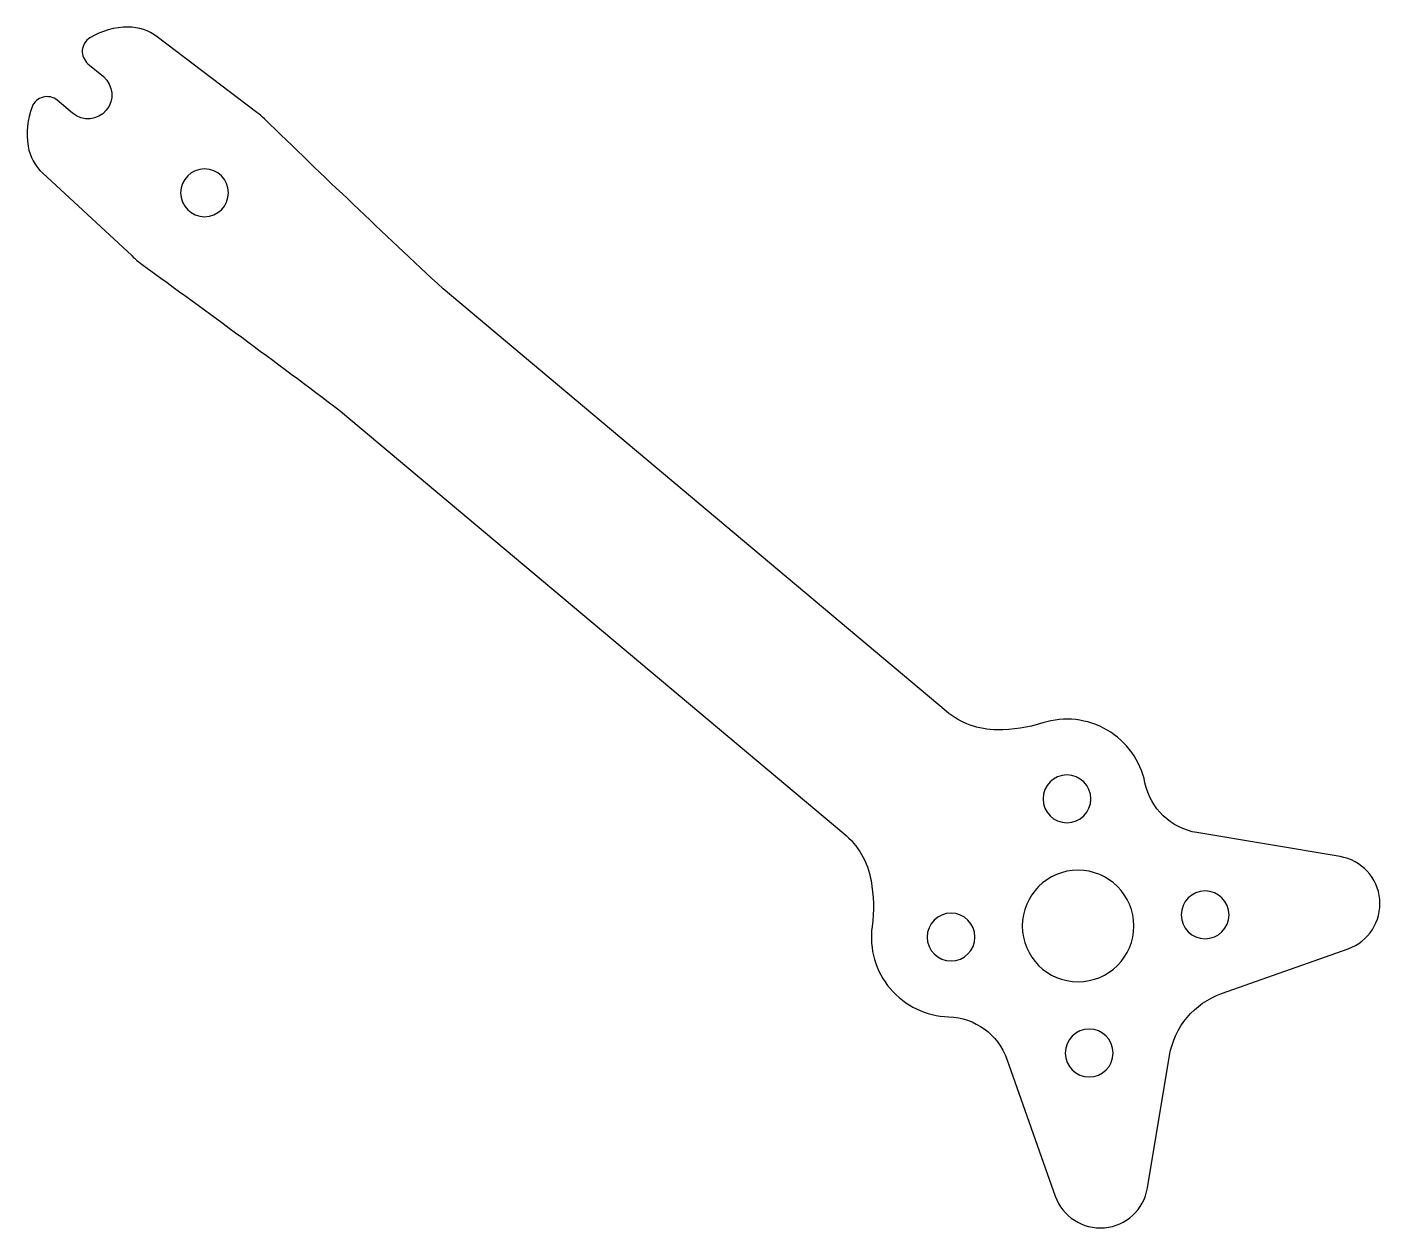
# Model space of a CAD drawing. Header units: millimetres. Extents: x 9.6 to 94.5, y -94.5 to -19.2.
import ezdxf

# ---------------------------------------------------------------- set-up
doc = ezdxf.new("R2010")
doc.units = ezdxf.units.MM
doc.layers.get('0').update_dxf_attribs({"linetype": 'CONTINUOUS'})

msp = doc.modelspace()

# ---------------------------------------------------------------- linework, layer by layer
msp.add_lwpolyline([(17.808, -19.817, 0.164048), (15.99, -19.208, 0.137261), (13.59, -19.884, 0.512979), (13.468, -21.504), (14.435, -22.316, -1), (12.507, -24.614), (11.539, -23.802, 0.512979), (9.965, -24.204, 0.137261), (9.716, -26.686, 0.164048), (10.631, -28.37), (16.211, -33.545, -0.000188), (16.231, -33.557, 0.041965), (16.866, -34.102, -0.005229), (29.316, -43.288), (60.889, -69.781, -0.175327), (62.596, -72.724, -0.078125), (62.661, -75.618, 0.444851), (67.466, -81.281, -0.309571), (71.117, -83.945), (74.152, -92.525, 0.774597), (79.939, -92.019), (81.325, -83.717, -0.272842), (84.59, -79.826), (92.525, -77.02, 0.774597), (92.019, -71.232), (83.042, -69.734, -0.309571), (79.784, -66.601, 0.444851), (73.373, -62.851, -0.078125), (70.511, -63.29, -0.175327), (67.317, -62.12), (35.744, -35.627, -0.005229), (24.536, -24.962, 0.030652), (24.071, -24.563)], format="xyb", close=True)
at = {"extrusion": (0, 0, -1)}
for centre, radius in [((-20.784, -29.601), 1.5), ((-74.889, -67.616), 1.5), ((-75.586, -75.586), 3.5), ((-83.555, -74.889), 1.5), ((-67.616, -76.283), 1.5), ((-76.283, -83.555), 1.5)]:
    msp.add_circle(centre, radius, dxfattribs=at)

doc.saveas('drawing.dxf')
